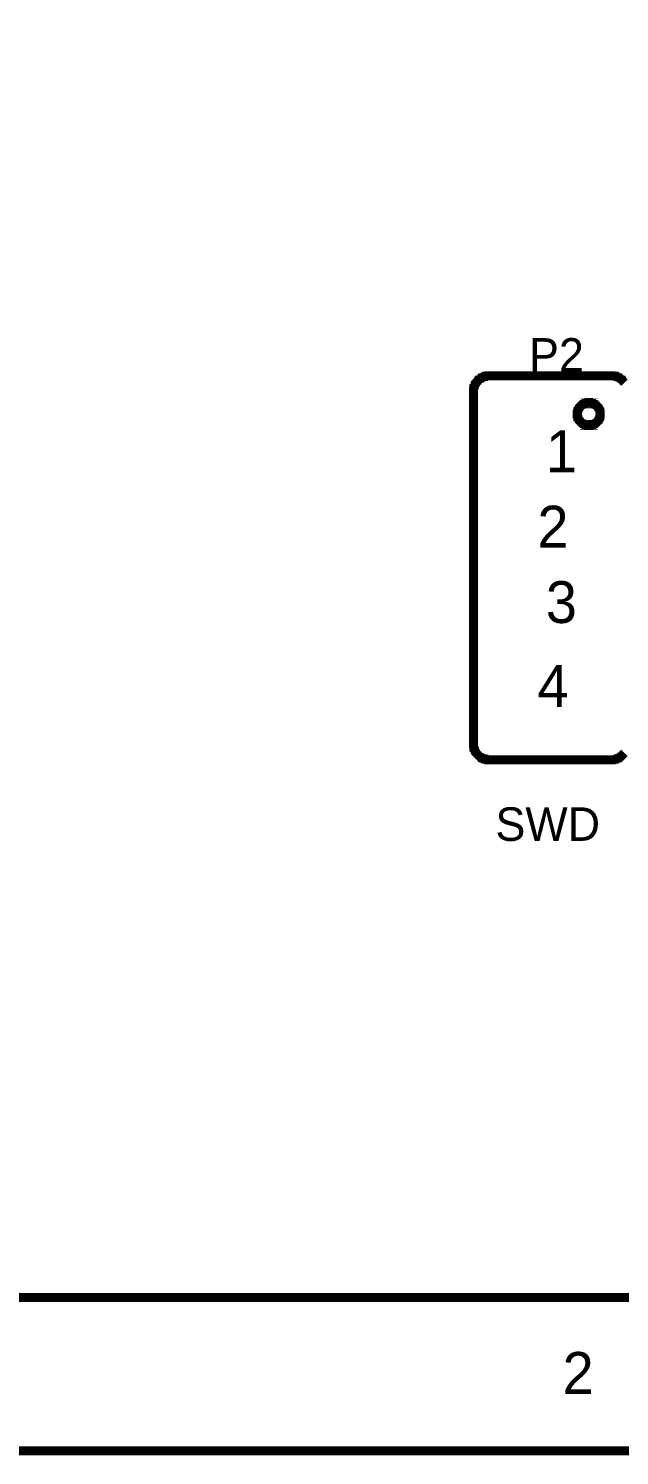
# Model space of a CAD drawing. Header units: millimetres. Extents: x 0 to 11.5, y 0 to 7.6.
# Drawn here: x 3.571 to 4.34, y -0.004 to 1.853 of the extents above; entities that cross this region are included whole.
import ezdxf

# ---------------------------------------------------------------- set-up
doc = ezdxf.new("R2010")
doc.units = ezdxf.units.MM
doc.header["$MEASUREMENT"] = 0
doc.layers.add('Sheet', color=255, linetype='Continuous')

msp = doc.modelspace()

# ---------------------------------------------------------------- linework, layer by layer
at = {"layer": 'Sheet'}
for points, const_width in [([(0, 7.5973), (11.5, 7.5973), (11.5, 0.002), (0, 0.002), (0, 7.5973)], 0.0118), ([(0, 7.5973), (0, 0.002), (11.5, 0.002), (11.5, 7.5973), (0, 7.5973), (0, 7.5973)], 0.0039), ([(0.2005, 7.3976), (11.3002, 7.3976), (11.3002, 0.2017), (0.2005, 0.2017), (0.2005, 7.3976)], 0.0118), ([(0.2005, 7.3976), (0.2005, 0.2017), (11.3002, 0.2017), (11.3002, 7.3976), (0.2005, 7.3976), (0.2005, 7.3976)], 0.0039)]:
    msp.add_lwpolyline(points, close=True, dxfattribs=dict(at, const_width=const_width))
for points, const_width in [([(4.1502, 1.3814), (4.1502, 1.3821), (4.1502, 1.3834), (4.1502, 1.3841), (4.1509, 1.3855), (4.1509, 1.3862), (4.1509, 1.3875), (4.1516, 1.3882), (4.1516, 1.3889), (4.1522, 1.3902), (4.1529, 1.3909), (4.1529, 1.3916), (4.1536, 1.3923), (4.1543, 1.393), (4.155, 1.3937), (4.1557, 1.3943), (4.1563, 1.3957), (4.157, 1.3957), (4.1577, 1.3964), (4.1584, 1.3971), (4.1591, 1.3977), (4.1597, 1.3984), (4.1611, 1.3984), (4.1618, 1.3991), (4.1625, 1.3998), (4.1638, 1.3998), (4.1645, 1.4005), (4.1652, 1.4005), (4.1666, 1.4005), (4.1672, 1.4011), (4.1686, 1.4011), (4.1693, 1.4011), (4.1707, 1.4011)], 0.0118), ([(4.1707, 1.4011), (4.3302, 1.4011)], 0.0118), ([(4.3302, 1.4011), (4.3309, 1.4011), (4.3323, 1.4011), (4.333, 1.4011), (4.3343, 1.4005), (4.335, 1.4005), (4.3364, 1.4005), (4.337, 1.3998), (4.3377, 1.3998), (4.3391, 1.3991), (4.3398, 1.3984), (4.3405, 1.3984), (4.3411, 1.3977), (4.3418, 1.3971), (4.3425, 1.3964), (4.3432, 1.3957), (4.3439, 1.3957), (4.3446, 1.3943), (4.3452, 1.3937), (4.3459, 1.393), (4.3466, 1.3923)], 0.0118), ([(4.1502, 0.9214), (4.1502, 1.3814)], 0.0118), ([(4.2852, 1.3514), (4.2852, 1.3521), (4.2852, 1.3528), (4.2852, 1.3534), (4.2852, 1.3541), (4.2859, 1.3548), (4.2859, 1.3555), (4.2859, 1.3569), (4.2866, 1.3575), (4.2866, 1.3575), (4.2873, 1.3582), (4.2873, 1.3589), (4.288, 1.3596), (4.288, 1.3603), (4.2886, 1.3609), (4.2893, 1.3616), (4.2893, 1.3616), (4.29, 1.3623), (4.2907, 1.363), (4.2914, 1.3637), (4.292, 1.3637), (4.2927, 1.3643), (4.2934, 1.3643), (4.2941, 1.365), (4.2948, 1.365), (4.2948, 1.3657), (4.2961, 1.3657), (4.2968, 1.3657), (4.2975, 1.3664), (4.2982, 1.3664), (4.2989, 1.3664), (4.2995, 1.3664), (4.3002, 1.3664)], 0.0118), ([(4.3002, 1.3364), (4.2995, 1.3364), (4.2989, 1.3364), (4.2982, 1.3364), (4.2975, 1.3364), (4.2968, 1.3371), (4.2961, 1.3371), (4.2948, 1.3371), (4.2948, 1.3378), (4.2941, 1.3378), (4.2934, 1.3385), (4.2927, 1.3385), (4.292, 1.3391), (4.2914, 1.3391), (4.2907, 1.3398), (4.29, 1.3405), (4.2893, 1.3412), (4.2893, 1.3412), (4.2886, 1.3419), (4.288, 1.3425), (4.288, 1.3432), (4.2873, 1.3439), (4.2873, 1.3446), (4.2866, 1.3453), (4.2866, 1.3453), (4.2859, 1.3459), (4.2859, 1.3473), (4.2859, 1.348), (4.2852, 1.3487), (4.2852, 1.3494), (4.2852, 1.35), (4.2852, 1.3507), (4.2852, 1.3514)], 0.0118), ([(4.2852, 1.3514), (4.2852, 1.3514)], 0.0118), ([(4.2852, 1.3514), (4.2852, 1.3521), (4.2852, 1.3528), (4.2852, 1.3534), (4.2852, 1.3541), (4.2859, 1.3548), (4.2859, 1.3555), (4.2859, 1.3569), (4.2866, 1.3575), (4.2866, 1.3575), (4.2873, 1.3582), (4.2873, 1.3589), (4.288, 1.3596), (4.288, 1.3603), (4.2886, 1.3609), (4.2893, 1.3616), (4.2893, 1.3616), (4.29, 1.3623), (4.2907, 1.363), (4.2914, 1.3637), (4.292, 1.3637), (4.2927, 1.3643), (4.2934, 1.3643), (4.2941, 1.365), (4.2948, 1.365), (4.2948, 1.3657), (4.2961, 1.3657), (4.2968, 1.3657), (4.2975, 1.3664), (4.2982, 1.3664), (4.2989, 1.3664), (4.2995, 1.3664), (4.3002, 1.3664)], 0.0039), ([(4.3002, 1.3664), (4.3002, 1.3664)], 0.0118), ([(4.3002, 1.3664), (4.3009, 1.3664), (4.3016, 1.3664), (4.3023, 1.3664), (4.303, 1.3664), (4.3036, 1.3657), (4.3043, 1.3657), (4.3057, 1.3657), (4.3057, 1.365), (4.3064, 1.365), (4.307, 1.3643), (4.3077, 1.3643), (4.3084, 1.3637), (4.3091, 1.3637), (4.3098, 1.363), (4.3105, 1.3623), (4.3111, 1.3616), (4.3111, 1.3616), (4.3118, 1.3609), (4.3125, 1.3603), (4.3125, 1.3596), (4.3132, 1.3589), (4.3132, 1.3582), (4.3139, 1.3575), (4.3139, 1.3575), (4.3145, 1.3569), (4.3145, 1.3555), (4.3145, 1.3548), (4.3152, 1.3541), (4.3152, 1.3534), (4.3152, 1.3528), (4.3152, 1.3521), (4.3152, 1.3514)], 0.0118), ([(4.3152, 1.3514), (4.3152, 1.3507), (4.3152, 1.35), (4.3152, 1.3494), (4.3152, 1.3487), (4.3145, 1.348), (4.3145, 1.3473), (4.3145, 1.3459), (4.3139, 1.3453), (4.3139, 1.3453), (4.3132, 1.3446), (4.3132, 1.3439), (4.3125, 1.3432), (4.3125, 1.3425), (4.3118, 1.3419), (4.3111, 1.3412), (4.3111, 1.3412), (4.3105, 1.3405), (4.3098, 1.3398), (4.3091, 1.3391), (4.3084, 1.3391), (4.3077, 1.3385), (4.307, 1.3385), (4.3064, 1.3378), (4.3057, 1.3378), (4.3057, 1.3371), (4.3043, 1.3371), (4.3036, 1.3371), (4.303, 1.3364), (4.3023, 1.3364), (4.3016, 1.3364), (4.3009, 1.3364), (4.3002, 1.3364)], 0.0118), ([(4.3002, 1.3664), (4.3002, 1.3664)], 0.0039), ([(4.3002, 1.3664), (4.3009, 1.3664), (4.3016, 1.3664), (4.3023, 1.3664), (4.303, 1.3664), (4.3036, 1.3657), (4.3043, 1.3657), (4.3057, 1.3657), (4.3057, 1.365), (4.3064, 1.365), (4.307, 1.3643), (4.3077, 1.3643), (4.3084, 1.3637), (4.3091, 1.3637), (4.3098, 1.363), (4.3105, 1.3623), (4.3111, 1.3616), (4.3111, 1.3616), (4.3118, 1.3609), (4.3125, 1.3603), (4.3125, 1.3596), (4.3132, 1.3589), (4.3132, 1.3582), (4.3139, 1.3575), (4.3139, 1.3575), (4.3145, 1.3569), (4.3145, 1.3555), (4.3145, 1.3548), (4.3152, 1.3541), (4.3152, 1.3534), (4.3152, 1.3528), (4.3152, 1.3521), (4.3152, 1.3514)], 0.0039), ([(4.3152, 1.3514), (4.3152, 1.3514), (4.3152, 1.3514), (4.3152, 1.3514), (4.3152, 1.3514), (4.3152, 1.3514), (4.3152, 1.3514), (4.3152, 1.3514), (4.3152, 1.3514), (4.3152, 1.3514), (4.3152, 1.3514), (4.3152, 1.3514), (4.3152, 1.3514), (4.3152, 1.3514), (4.3152, 1.3514), (4.3152, 1.3514), (4.3152, 1.3514), (4.3152, 1.3514), (4.3152, 1.3514), (4.3152, 1.3514), (4.3152, 1.3514), (4.3152, 1.3514), (4.3152, 1.3514), (4.3152, 1.3514), (4.3152, 1.3514), (4.3152, 1.3514), (4.3152, 1.3514), (4.3152, 1.3514), (4.3152, 1.3514), (4.3152, 1.3514), (4.3152, 1.3514), (4.3152, 1.3514), (4.3152, 1.3514)], 0.0118), ([(4.3152, 1.3514), (4.3152, 1.3514)], 0.0118), ([(4.3002, 1.3364), (4.2995, 1.3364), (4.2989, 1.3364), (4.2982, 1.3364), (4.2975, 1.3364), (4.2968, 1.3371), (4.2961, 1.3371), (4.2948, 1.3371), (4.2948, 1.3378), (4.2941, 1.3378), (4.2934, 1.3385), (4.2927, 1.3385), (4.292, 1.3391), (4.2914, 1.3391), (4.2907, 1.3398), (4.29, 1.3405), (4.2893, 1.3412), (4.2893, 1.3412), (4.2886, 1.3419), (4.288, 1.3425), (4.288, 1.3432), (4.2873, 1.3439), (4.2873, 1.3446), (4.2866, 1.3453), (4.2866, 1.3453), (4.2859, 1.3459), (4.2859, 1.3473), (4.2859, 1.348), (4.2852, 1.3487), (4.2852, 1.3494), (4.2852, 1.35), (4.2852, 1.3507), (4.2852, 1.3514)], 0.0039), ([(4.2852, 1.3514), (4.2852, 1.3514)], 0.0039), ([(4.3152, 1.3514), (4.3152, 1.3507), (4.3152, 1.35), (4.3152, 1.3494), (4.3152, 1.3487), (4.3145, 1.348), (4.3145, 1.3473), (4.3145, 1.3459), (4.3139, 1.3453), (4.3139, 1.3453), (4.3132, 1.3446), (4.3132, 1.3439), (4.3125, 1.3432), (4.3125, 1.3425), (4.3118, 1.3419), (4.3111, 1.3412), (4.3111, 1.3412), (4.3105, 1.3405), (4.3098, 1.3398), (4.3091, 1.3391), (4.3084, 1.3391), (4.3077, 1.3385), (4.307, 1.3385), (4.3064, 1.3378), (4.3057, 1.3378), (4.3057, 1.3371), (4.3043, 1.3371), (4.3036, 1.3371), (4.303, 1.3364), (4.3023, 1.3364), (4.3016, 1.3364), (4.3009, 1.3364), (4.3002, 1.3364)], 0.0039), ([(4.3152, 1.3514), (4.3152, 1.3514), (4.3152, 1.3514), (4.3152, 1.3514), (4.3152, 1.3514), (4.3152, 1.3514), (4.3152, 1.3514), (4.3152, 1.3514), (4.3152, 1.3514), (4.3152, 1.3514), (4.3152, 1.3514), (4.3152, 1.3514), (4.3152, 1.3514), (4.3152, 1.3514), (4.3152, 1.3514), (4.3152, 1.3514), (4.3152, 1.3514), (4.3152, 1.3514), (4.3152, 1.3514), (4.3152, 1.3514), (4.3152, 1.3514), (4.3152, 1.3514), (4.3152, 1.3514), (4.3152, 1.3514), (4.3152, 1.3514), (4.3152, 1.3514), (4.3152, 1.3514), (4.3152, 1.3514), (4.3152, 1.3514), (4.3152, 1.3514), (4.3152, 1.3514), (4.3152, 1.3514), (4.3152, 1.3514)], 0.0039), ([(4.3152, 1.3514), (4.3152, 1.3514)], 0.0039), ([(4.1707, 0.9016), (4.1693, 0.9016), (4.1686, 0.9016), (4.1672, 0.9016), (4.1666, 0.9023), (4.1652, 0.9023), (4.1645, 0.9023), (4.1638, 0.903), (4.1625, 0.903), (4.1618, 0.9037), (4.1611, 0.9043), (4.1597, 0.9043), (4.1591, 0.905), (4.1584, 0.9057), (4.1577, 0.9064), (4.157, 0.9071), (4.1563, 0.9077), (4.1557, 0.9084), (4.155, 0.9091), (4.1543, 0.9098), (4.1536, 0.9105), (4.1529, 0.9112), (4.1529, 0.9118), (4.1522, 0.9125), (4.1516, 0.9139), (4.1516, 0.9146), (4.1509, 0.9152), (4.1509, 0.9166), (4.1509, 0.9173), (4.1502, 0.9187), (4.1502, 0.9193), (4.1502, 0.9207), (4.1502, 0.9214)], 0.0118), ([(4.3466, 0.9105), (4.3459, 0.9098), (4.3452, 0.9091), (4.3446, 0.9084), (4.3439, 0.9077), (4.3432, 0.9071), (4.3425, 0.9064), (4.3418, 0.9057), (4.3411, 0.905), (4.3405, 0.9043), (4.3398, 0.9043), (4.3391, 0.9037), (4.3377, 0.903), (4.337, 0.903), (4.3364, 0.9023), (4.335, 0.9023), (4.3343, 0.9023), (4.333, 0.9016), (4.3323, 0.9016), (4.3309, 0.9016), (4.3302, 0.9016)], 0.0118), ([(4.3302, 0.9016), (4.1707, 0.9016)], 0.0118)]:
    msp.add_lwpolyline(points, dxfattribs=dict(at, const_width=const_width))

# ---------------------------------------------------------------- texts
for s, height, p in [('P2', 0.04362, (4.2225, 1.4066)), ('1', 0.0545, (4.2443, 1.2758)), ('2', 0.0545, (4.2334, 1.1776)), ('3', 0.0545, (4.2443, 1.0795)), ('4', 0.0545, (4.2334, 0.9704)), ('SWD', 0.04362, (4.1788, 0.796)), ('2', 0.0545, (4.2661, 0.0763))]:
    msp.add_text(s, height=height, dxfattribs=at).set_placement(p)

doc.saveas('drawing.dxf')
